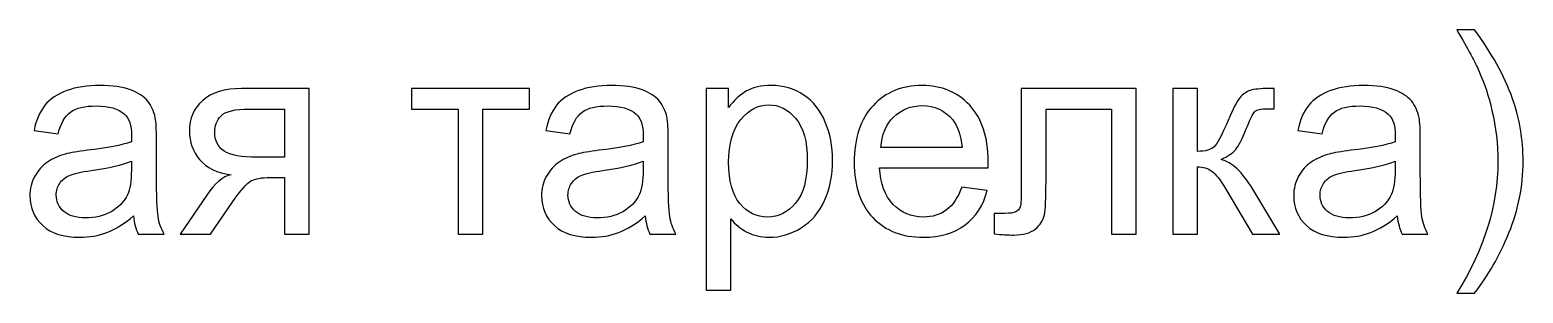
# Model space of a CAD drawing. Header units: millimetres. Extents: x -1744 to 2824, y -3870 to 2862.
# Drawn here: x 2254 to 2398.5, y 2624.9 to 2650.4 of the extents above; entities that cross this region are included whole.
import ezdxf

# ---------------------------------------------------------------- set-up
doc = ezdxf.new("R2010")
doc.units = ezdxf.units.MM
doc.header["$MEASUREMENT"] = 0
doc.layers.add('layer 1', color=7, linetype='Continuous')

msp = doc.modelspace()

# ---------------------------------------------------------------- linework, layer by layer
at = {"layer": 'layer 1', "color": 250}
for points, knots in [([(2393.8405, 2624.8972), (2393.8405, 2624.8972), (2392.1284, 2624.8972), (2392.1284, 2624.8972), (2392.1284, 2624.8972), (2394.7736, 2629.1413), (2396.0962, 2633.3899), (2396.0962, 2637.6431), (2396.0962, 2637.6431), (2396.0962, 2639.3054), (2395.9059, 2640.9541), (2395.5255, 2642.5892), (2395.5255, 2642.5892), (2395.2265, 2643.9164), (2394.8053, 2645.1891), (2394.2663, 2646.4121), (2394.2663, 2646.4121), (2393.922, 2647.2047), (2393.2064, 2648.5319), (2392.1284, 2650.3889), (2392.1284, 2650.3889), (2392.1284, 2650.3889), (2393.8405, 2650.3889), (2393.8405, 2650.3889), (2393.8405, 2650.3889), (2395.4983, 2648.1695), (2396.7258, 2645.941), (2397.523, 2643.7035), (2397.523, 2643.7035), (2398.2024, 2641.7785), (2398.5421, 2639.7628), (2398.5421, 2637.6567), (2398.5421, 2637.6567), (2398.5421, 2635.2696), (2398.0846, 2632.9596), (2397.1697, 2630.7311), (2397.1697, 2630.7311), (2396.2592, 2628.5026), (2395.1495, 2626.5595), (2393.8405, 2624.8972)], [0, 0, 0, 0, 0.09090909, 0.09090909, 0.09090909, 0.09090909, 0.18181818, 0.18181818, 0.18181818, 0.18181818, 0.27272727, 0.27272727, 0.27272727, 0.27272727, 0.36363636, 0.36363636, 0.36363636, 0.36363636, 0.45454545, 0.45454545, 0.45454545, 0.45454545, 0.54545455, 0.54545455, 0.54545455, 0.54545455, 0.63636364, 0.63636364, 0.63636364, 0.63636364, 0.72727273, 0.72727273, 0.72727273, 0.72727273, 0.81818182, 0.81818182, 0.81818182, 0.81818182, 1, 1, 1, 1]), ([(2264.0491, 2632.3708), (2263.1613, 2631.6144), (2262.3052, 2631.0844), (2261.4854, 2630.7719), (2261.4854, 2630.7719), (2260.6656, 2630.4594), (2259.7869, 2630.3054), (2258.8447, 2630.3054), (2258.8447, 2630.3054), (2257.2957, 2630.3054), (2256.1044, 2630.6813), (2255.271, 2631.4377), (2255.271, 2631.4377), (2254.4376, 2632.1896), (2254.0209, 2633.1544), (2254.0209, 2634.3275), (2254.0209, 2634.3275), (2254.0209, 2635.016), (2254.1794, 2635.6456), (2254.4919, 2636.2163), (2254.4919, 2636.2163), (2254.809, 2636.787), (2255.2212, 2637.2399), (2255.7285, 2637.5842), (2255.7285, 2637.5842), (2256.2403, 2637.9284), (2256.811, 2638.1911), (2257.4497, 2638.3678), (2257.4497, 2638.3678), (2257.9207, 2638.4901), (2258.6318, 2638.6078), (2259.5785, 2638.7256), (2259.5785, 2638.7256), (2261.508, 2638.9521), (2262.9348, 2639.2284), (2263.8452, 2639.5454), (2263.8452, 2639.5454), (2263.8543, 2639.8716), (2263.8588, 2640.0799), (2263.8588, 2640.166), (2263.8588, 2640.166), (2263.8588, 2641.1353), (2263.6324, 2641.8192), (2263.1794, 2642.2178), (2263.1794, 2642.2178), (2262.5679, 2642.7568), (2261.6575, 2643.0241), (2260.4527, 2643.0241), (2260.4527, 2643.0241), (2259.3248, 2643.0241), (2258.4914, 2642.8248), (2257.957, 2642.4307), (2257.957, 2642.4307), (2257.4179, 2642.0366), (2257.0239, 2641.3391), (2256.7657, 2640.3336), (2256.7657, 2640.3336), (2256.7657, 2640.3336), (2254.4285, 2640.6597), (2254.4285, 2640.6597), (2254.4285, 2640.6597), (2254.6414, 2641.6607), (2254.9902, 2642.4715), (2255.4793, 2643.0875), (2255.4793, 2643.0875), (2255.9685, 2643.7035), (2256.6751, 2644.1745), (2257.5991, 2644.5097), (2257.5991, 2644.5097), (2258.5186, 2644.8404), (2259.5921, 2645.008), (2260.806, 2645.008), (2260.806, 2645.008), (2262.0108, 2645.008), (2262.9937, 2644.8675), (2263.7501, 2644.5822), (2263.7501, 2644.5822), (2264.502, 2644.2968), (2265.0591, 2643.9435), (2265.4124, 2643.5132), (2265.4124, 2643.5132), (2265.7657, 2643.0829), (2266.0148, 2642.5394), (2266.1598, 2641.8826), (2266.1598, 2641.8826), (2266.2368, 2641.475), (2266.2776, 2640.7412), (2266.2776, 2639.6858), (2266.2776, 2639.6858), (2266.2776, 2639.6858), (2266.2776, 2636.5152), (2266.2776, 2636.5152), (2266.2776, 2636.5152), (2266.2776, 2634.3003), (2266.3274, 2632.9007), (2266.427, 2632.3074), (2266.427, 2632.3074), (2266.5221, 2631.714), (2266.7214, 2631.1478), (2267.0113, 2630.6043), (2267.0113, 2630.6043), (2267.0113, 2630.6043), (2264.5111, 2630.6043), (2264.5111, 2630.6043), (2264.5111, 2630.6043), (2264.271, 2631.1071), (2264.117, 2631.6959), (2264.0491, 2632.3708)], [0, 0, 0, 0, 0.03571429, 0.03571429, 0.03571429, 0.03571429, 0.07142857, 0.07142857, 0.07142857, 0.07142857, 0.10714286, 0.10714286, 0.10714286, 0.10714286, 0.14285714, 0.14285714, 0.14285714, 0.14285714, 0.17857143, 0.17857143, 0.17857143, 0.17857143, 0.21428571, 0.21428571, 0.21428571, 0.21428571, 0.25, 0.25, 0.25, 0.25, 0.28571429, 0.28571429, 0.28571429, 0.28571429, 0.32142857, 0.32142857, 0.32142857, 0.32142857, 0.35714286, 0.35714286, 0.35714286, 0.35714286, 0.39285714, 0.39285714, 0.39285714, 0.39285714, 0.42857143, 0.42857143, 0.42857143, 0.42857143, 0.46428571, 0.46428571, 0.46428571, 0.46428571, 0.5, 0.5, 0.5, 0.5, 0.53571429, 0.53571429, 0.53571429, 0.53571429, 0.57142857, 0.57142857, 0.57142857, 0.57142857, 0.60714286, 0.60714286, 0.60714286, 0.60714286, 0.64285714, 0.64285714, 0.64285714, 0.64285714, 0.67857143, 0.67857143, 0.67857143, 0.67857143, 0.71428571, 0.71428571, 0.71428571, 0.71428571, 0.75, 0.75, 0.75, 0.75, 0.78571429, 0.78571429, 0.78571429, 0.78571429, 0.82142857, 0.82142857, 0.82142857, 0.82142857, 0.85714286, 0.85714286, 0.85714286, 0.85714286, 0.89285714, 0.89285714, 0.89285714, 0.89285714, 0.92857143, 0.92857143, 0.92857143, 0.92857143, 1, 1, 1, 1]), ([(2313.5741, 2632.3708), (2312.6863, 2631.6144), (2311.8302, 2631.0844), (2311.0104, 2630.7719), (2311.0104, 2630.7719), (2310.1906, 2630.4594), (2309.3119, 2630.3054), (2308.3697, 2630.3054), (2308.3697, 2630.3054), (2306.8207, 2630.3054), (2305.6294, 2630.6813), (2304.796, 2631.4377), (2304.796, 2631.4377), (2303.9626, 2632.1896), (2303.5459, 2633.1544), (2303.5459, 2634.3275), (2303.5459, 2634.3275), (2303.5459, 2635.016), (2303.7044, 2635.6456), (2304.0169, 2636.2163), (2304.0169, 2636.2163), (2304.334, 2636.787), (2304.7462, 2637.2399), (2305.2535, 2637.5842), (2305.2535, 2637.5842), (2305.7653, 2637.9284), (2306.336, 2638.1911), (2306.9747, 2638.3678), (2306.9747, 2638.3678), (2307.4457, 2638.4901), (2308.1568, 2638.6078), (2309.1035, 2638.7256), (2309.1035, 2638.7256), (2311.033, 2638.9521), (2312.4598, 2639.2284), (2313.3702, 2639.5454), (2313.3702, 2639.5454), (2313.3793, 2639.8716), (2313.3838, 2640.0799), (2313.3838, 2640.166), (2313.3838, 2640.166), (2313.3838, 2641.1353), (2313.1574, 2641.8192), (2312.7044, 2642.2178), (2312.7044, 2642.2178), (2312.0929, 2642.7568), (2311.1825, 2643.0241), (2309.9777, 2643.0241), (2309.9777, 2643.0241), (2308.8498, 2643.0241), (2308.0164, 2642.8248), (2307.482, 2642.4307), (2307.482, 2642.4307), (2306.9429, 2642.0366), (2306.5489, 2641.3391), (2306.2907, 2640.3336), (2306.2907, 2640.3336), (2306.2907, 2640.3336), (2303.9535, 2640.6597), (2303.9535, 2640.6597), (2303.9535, 2640.6597), (2304.1664, 2641.6607), (2304.5152, 2642.4715), (2305.0043, 2643.0875), (2305.0043, 2643.0875), (2305.4935, 2643.7035), (2306.2001, 2644.1745), (2307.1241, 2644.5097), (2307.1241, 2644.5097), (2308.0436, 2644.8404), (2309.1171, 2645.008), (2310.331, 2645.008), (2310.331, 2645.008), (2311.5358, 2645.008), (2312.5187, 2644.8675), (2313.2751, 2644.5822), (2313.2751, 2644.5822), (2314.027, 2644.2968), (2314.5841, 2643.9435), (2314.9374, 2643.5132), (2314.9374, 2643.5132), (2315.2907, 2643.0829), (2315.5398, 2642.5394), (2315.6848, 2641.8826), (2315.6848, 2641.8826), (2315.7618, 2641.475), (2315.8026, 2640.7412), (2315.8026, 2639.6858), (2315.8026, 2639.6858), (2315.8026, 2639.6858), (2315.8026, 2636.5152), (2315.8026, 2636.5152), (2315.8026, 2636.5152), (2315.8026, 2634.3003), (2315.8524, 2632.9007), (2315.952, 2632.3074), (2315.952, 2632.3074), (2316.0471, 2631.714), (2316.2464, 2631.1478), (2316.5363, 2630.6043), (2316.5363, 2630.6043), (2316.5363, 2630.6043), (2314.0361, 2630.6043), (2314.0361, 2630.6043), (2314.0361, 2630.6043), (2313.796, 2631.1071), (2313.642, 2631.6959), (2313.5741, 2632.3708)], [0, 0, 0, 0, 0.03571429, 0.03571429, 0.03571429, 0.03571429, 0.07142857, 0.07142857, 0.07142857, 0.07142857, 0.10714286, 0.10714286, 0.10714286, 0.10714286, 0.14285714, 0.14285714, 0.14285714, 0.14285714, 0.17857143, 0.17857143, 0.17857143, 0.17857143, 0.21428571, 0.21428571, 0.21428571, 0.21428571, 0.25, 0.25, 0.25, 0.25, 0.28571429, 0.28571429, 0.28571429, 0.28571429, 0.32142857, 0.32142857, 0.32142857, 0.32142857, 0.35714286, 0.35714286, 0.35714286, 0.35714286, 0.39285714, 0.39285714, 0.39285714, 0.39285714, 0.42857143, 0.42857143, 0.42857143, 0.42857143, 0.46428571, 0.46428571, 0.46428571, 0.46428571, 0.5, 0.5, 0.5, 0.5, 0.53571429, 0.53571429, 0.53571429, 0.53571429, 0.57142857, 0.57142857, 0.57142857, 0.57142857, 0.60714286, 0.60714286, 0.60714286, 0.60714286, 0.64285714, 0.64285714, 0.64285714, 0.64285714, 0.67857143, 0.67857143, 0.67857143, 0.67857143, 0.71428571, 0.71428571, 0.71428571, 0.71428571, 0.75, 0.75, 0.75, 0.75, 0.78571429, 0.78571429, 0.78571429, 0.78571429, 0.82142857, 0.82142857, 0.82142857, 0.82142857, 0.85714286, 0.85714286, 0.85714286, 0.85714286, 0.89285714, 0.89285714, 0.89285714, 0.89285714, 0.92857143, 0.92857143, 0.92857143, 0.92857143, 1, 1, 1, 1]), ([(2319.476, 2625.1961), (2319.476, 2625.1961), (2319.476, 2644.709), (2319.476, 2644.709), (2319.476, 2644.709), (2319.476, 2644.709), (2321.6501, 2644.709), (2321.6501, 2644.709), (2321.6501, 2644.709), (2321.6501, 2644.709), (2321.6501, 2642.8565), (2321.6501, 2642.8565), (2321.6501, 2642.8565), (2322.1619, 2643.5721), (2322.7417, 2644.1111), (2323.3894, 2644.4689), (2323.3894, 2644.4689), (2324.0326, 2644.8268), (2324.8162, 2645.008), (2325.7357, 2645.008), (2325.7357, 2645.008), (2326.9405, 2645.008), (2328.0004, 2644.6999), (2328.9199, 2644.0794), (2328.9199, 2644.0794), (2329.8393, 2643.4634), (2330.5323, 2642.5892), (2331.0034, 2641.4659), (2331.0034, 2641.4659), (2331.4699, 2640.3381), (2331.7055, 2639.1061), (2331.7055, 2637.7608), (2331.7055, 2637.7608), (2331.7055, 2636.325), (2331.4473, 2635.0296), (2330.9309, 2633.8746), (2330.9309, 2633.8746), (2330.4146, 2632.7241), (2329.6627, 2631.8408), (2328.6753, 2631.2248), (2328.6753, 2631.2248), (2327.6924, 2630.6134), (2326.6551, 2630.3054), (2325.5681, 2630.3054), (2325.5681, 2630.3054), (2324.7709, 2630.3054), (2324.0552, 2630.4729), (2323.4256, 2630.8081), (2323.4256, 2630.8081), (2322.7915, 2631.1433), (2322.2752, 2631.5645), (2321.8675, 2632.0764), (2321.8675, 2632.0764), (2321.8675, 2632.0764), (2321.8675, 2625.1961), (2321.8675, 2625.1961), (2321.8675, 2625.1961), (2321.8675, 2625.1961), (2319.476, 2625.1961), (2319.476, 2625.1961)], [0, 0, 0, 0, 0.0625, 0.0625, 0.0625, 0.0625, 0.125, 0.125, 0.125, 0.125, 0.1875, 0.1875, 0.1875, 0.1875, 0.25, 0.25, 0.25, 0.25, 0.3125, 0.3125, 0.3125, 0.3125, 0.375, 0.375, 0.375, 0.375, 0.4375, 0.4375, 0.4375, 0.4375, 0.5, 0.5, 0.5, 0.5, 0.5625, 0.5625, 0.5625, 0.5625, 0.625, 0.625, 0.625, 0.625, 0.6875, 0.6875, 0.6875, 0.6875, 0.75, 0.75, 0.75, 0.75, 0.8125, 0.8125, 0.8125, 0.8125, 0.875, 0.875, 0.875, 0.875, 1, 1, 1, 1]), ([(2344.2113, 2635.17), (2344.2113, 2635.17), (2346.6844, 2634.8439), (2346.6844, 2634.8439), (2346.6844, 2634.8439), (2346.2994, 2633.408), (2345.5792, 2632.2893), (2344.5284, 2631.4966), (2344.5284, 2631.4966), (2343.4775, 2630.7039), (2342.1368, 2630.3054), (2340.5017, 2630.3054), (2340.5017, 2630.3054), (2338.4453, 2630.3054), (2336.8147, 2630.9395), (2335.6099, 2632.2077), (2335.6099, 2632.2077), (2334.4051, 2633.4714), (2333.8026, 2635.2515), (2333.8026, 2637.5389), (2333.8026, 2637.5389), (2333.8026, 2639.9033), (2334.4096, 2641.7422), (2335.628, 2643.0467), (2335.628, 2643.0467), (2336.8464, 2644.3557), (2338.4272, 2645.008), (2340.3703, 2645.008), (2340.3703, 2645.008), (2342.2501, 2645.008), (2343.7855, 2644.3693), (2344.9768, 2643.0875), (2344.9768, 2643.0875), (2346.168, 2641.8056), (2346.7659, 2640.0029), (2346.7659, 2637.6793), (2346.7659, 2637.6793), (2346.7659, 2637.5389), (2346.7614, 2637.326), (2346.7523, 2637.0452), (2346.7523, 2637.0452), (2346.7523, 2637.0452), (2336.2485, 2637.0452), (2336.2485, 2637.0452), (2336.2485, 2637.0452), (2336.3391, 2635.5006), (2336.774, 2634.3139), (2337.5621, 2633.4941), (2337.5621, 2633.4941), (2338.3457, 2632.6743), (2339.3286, 2632.2621), (2340.5017, 2632.2621), (2340.5017, 2632.2621), (2341.3759, 2632.2621), (2342.1232, 2632.4931), (2342.7392, 2632.9551), (2342.7392, 2632.9551), (2343.3598, 2633.4171), (2343.849, 2634.1554), (2344.2113, 2635.17)], [0, 0, 0, 0, 0.0625, 0.0625, 0.0625, 0.0625, 0.125, 0.125, 0.125, 0.125, 0.1875, 0.1875, 0.1875, 0.1875, 0.25, 0.25, 0.25, 0.25, 0.3125, 0.3125, 0.3125, 0.3125, 0.375, 0.375, 0.375, 0.375, 0.4375, 0.4375, 0.4375, 0.4375, 0.5, 0.5, 0.5, 0.5, 0.5625, 0.5625, 0.5625, 0.5625, 0.625, 0.625, 0.625, 0.625, 0.6875, 0.6875, 0.6875, 0.6875, 0.75, 0.75, 0.75, 0.75, 0.8125, 0.8125, 0.8125, 0.8125, 0.875, 0.875, 0.875, 0.875, 1, 1, 1, 1]), ([(2386.3624, 2632.3708), (2385.4746, 2631.6144), (2384.6185, 2631.0844), (2383.7987, 2630.7719), (2383.7987, 2630.7719), (2382.9789, 2630.4594), (2382.1002, 2630.3054), (2381.158, 2630.3054), (2381.158, 2630.3054), (2379.609, 2630.3054), (2378.4177, 2630.6813), (2377.5843, 2631.4377), (2377.5843, 2631.4377), (2376.7509, 2632.1896), (2376.3342, 2633.1544), (2376.3342, 2634.3275), (2376.3342, 2634.3275), (2376.3342, 2635.016), (2376.4927, 2635.6456), (2376.8052, 2636.2163), (2376.8052, 2636.2163), (2377.1223, 2636.787), (2377.5345, 2637.2399), (2378.0418, 2637.5842), (2378.0418, 2637.5842), (2378.5536, 2637.9284), (2379.1243, 2638.1911), (2379.763, 2638.3678), (2379.763, 2638.3678), (2380.234, 2638.4901), (2380.9451, 2638.6078), (2381.8918, 2638.7256), (2381.8918, 2638.7256), (2383.8213, 2638.9521), (2385.2481, 2639.2284), (2386.1585, 2639.5454), (2386.1585, 2639.5454), (2386.1676, 2639.8716), (2386.1721, 2640.0799), (2386.1721, 2640.166), (2386.1721, 2640.166), (2386.1721, 2641.1353), (2385.9457, 2641.8192), (2385.4927, 2642.2178), (2385.4927, 2642.2178), (2384.8812, 2642.7568), (2383.9708, 2643.0241), (2382.766, 2643.0241), (2382.766, 2643.0241), (2381.6381, 2643.0241), (2380.8047, 2642.8248), (2380.2703, 2642.4307), (2380.2703, 2642.4307), (2379.7312, 2642.0366), (2379.3372, 2641.3391), (2379.079, 2640.3336), (2379.079, 2640.3336), (2379.079, 2640.3336), (2376.7418, 2640.6597), (2376.7418, 2640.6597), (2376.7418, 2640.6597), (2376.9547, 2641.6607), (2377.3035, 2642.4715), (2377.7926, 2643.0875), (2377.7926, 2643.0875), (2378.2818, 2643.7035), (2378.9884, 2644.1745), (2379.9124, 2644.5097), (2379.9124, 2644.5097), (2380.8319, 2644.8404), (2381.9054, 2645.008), (2383.1193, 2645.008), (2383.1193, 2645.008), (2384.3241, 2645.008), (2385.307, 2644.8675), (2386.0634, 2644.5822), (2386.0634, 2644.5822), (2386.8153, 2644.2968), (2387.3724, 2643.9435), (2387.7257, 2643.5132), (2387.7257, 2643.5132), (2388.079, 2643.0829), (2388.3281, 2642.5394), (2388.4731, 2641.8826), (2388.4731, 2641.8826), (2388.5501, 2641.475), (2388.5909, 2640.7412), (2388.5909, 2639.6858), (2388.5909, 2639.6858), (2388.5909, 2639.6858), (2388.5909, 2636.5152), (2388.5909, 2636.5152), (2388.5909, 2636.5152), (2388.5909, 2634.3003), (2388.6407, 2632.9007), (2388.7403, 2632.3074), (2388.7403, 2632.3074), (2388.8354, 2631.714), (2389.0347, 2631.1478), (2389.3246, 2630.6043), (2389.3246, 2630.6043), (2389.3246, 2630.6043), (2386.8244, 2630.6043), (2386.8244, 2630.6043), (2386.8244, 2630.6043), (2386.5843, 2631.1071), (2386.4303, 2631.6959), (2386.3624, 2632.3708)], [0, 0, 0, 0, 0.03571429, 0.03571429, 0.03571429, 0.03571429, 0.07142857, 0.07142857, 0.07142857, 0.07142857, 0.10714286, 0.10714286, 0.10714286, 0.10714286, 0.14285714, 0.14285714, 0.14285714, 0.14285714, 0.17857143, 0.17857143, 0.17857143, 0.17857143, 0.21428571, 0.21428571, 0.21428571, 0.21428571, 0.25, 0.25, 0.25, 0.25, 0.28571429, 0.28571429, 0.28571429, 0.28571429, 0.32142857, 0.32142857, 0.32142857, 0.32142857, 0.35714286, 0.35714286, 0.35714286, 0.35714286, 0.39285714, 0.39285714, 0.39285714, 0.39285714, 0.42857143, 0.42857143, 0.42857143, 0.42857143, 0.46428571, 0.46428571, 0.46428571, 0.46428571, 0.5, 0.5, 0.5, 0.5, 0.53571429, 0.53571429, 0.53571429, 0.53571429, 0.57142857, 0.57142857, 0.57142857, 0.57142857, 0.60714286, 0.60714286, 0.60714286, 0.60714286, 0.64285714, 0.64285714, 0.64285714, 0.64285714, 0.67857143, 0.67857143, 0.67857143, 0.67857143, 0.71428571, 0.71428571, 0.71428571, 0.71428571, 0.75, 0.75, 0.75, 0.75, 0.78571429, 0.78571429, 0.78571429, 0.78571429, 0.82142857, 0.82142857, 0.82142857, 0.82142857, 0.85714286, 0.85714286, 0.85714286, 0.85714286, 0.89285714, 0.89285714, 0.89285714, 0.89285714, 0.92857143, 0.92857143, 0.92857143, 0.92857143, 1, 1, 1, 1]), ([(2281.0662, 2644.709), (2281.0662, 2644.709), (2281.0662, 2630.6043), (2281.0662, 2630.6043), (2281.0662, 2630.6043), (2281.0662, 2630.6043), (2278.6747, 2630.6043), (2278.6747, 2630.6043), (2278.6747, 2630.6043), (2278.6747, 2630.6043), (2278.6747, 2636.094), (2278.6747, 2636.094), (2278.6747, 2636.094), (2278.6747, 2636.094), (2277.2977, 2636.094), (2277.2977, 2636.094), (2277.2977, 2636.094), (2276.4598, 2636.094), (2275.8347, 2635.9853), (2275.4225, 2635.7633), (2275.4225, 2635.7633), (2275.0104, 2635.5414), (2274.4079, 2634.8484), (2273.6153, 2633.6753), (2273.6153, 2633.6753), (2273.6153, 2633.6753), (2271.5136, 2630.6043), (2271.5136, 2630.6043), (2271.5136, 2630.6043), (2271.5136, 2630.6043), (2268.5514, 2630.6043), (2268.5514, 2630.6043), (2268.5514, 2630.6043), (2268.5514, 2630.6043), (2271.1331, 2634.3909), (2271.1331, 2634.3909), (2271.1331, 2634.3909), (2271.9213, 2635.5505), (2272.7094, 2636.2027), (2273.493, 2636.3522), (2273.493, 2636.3522), (2272.1296, 2636.5379), (2271.115, 2637.0316), (2270.4537, 2637.8288), (2270.4537, 2637.8288), (2269.7924, 2638.626), (2269.4618, 2639.5454), (2269.4618, 2640.5827), (2269.4618, 2640.5827), (2269.4618, 2641.8102), (2269.8921, 2642.8021), (2270.7572, 2643.5631), (2270.7572, 2643.5631), (2271.6223, 2644.3285), (2272.877, 2644.709), (2274.5166, 2644.709), (2274.5166, 2644.709), (2274.5166, 2644.709), (2281.0662, 2644.709), (2281.0662, 2644.709)], [0, 0, 0, 0, 0.0625, 0.0625, 0.0625, 0.0625, 0.125, 0.125, 0.125, 0.125, 0.1875, 0.1875, 0.1875, 0.1875, 0.25, 0.25, 0.25, 0.25, 0.3125, 0.3125, 0.3125, 0.3125, 0.375, 0.375, 0.375, 0.375, 0.4375, 0.4375, 0.4375, 0.4375, 0.5, 0.5, 0.5, 0.5, 0.5625, 0.5625, 0.5625, 0.5625, 0.625, 0.625, 0.625, 0.625, 0.6875, 0.6875, 0.6875, 0.6875, 0.75, 0.75, 0.75, 0.75, 0.8125, 0.8125, 0.8125, 0.8125, 0.875, 0.875, 0.875, 0.875, 1, 1, 1, 1]), ([(2290.9676, 2644.709), (2290.9676, 2644.709), (2302.3818, 2644.709), (2302.3818, 2644.709), (2302.3818, 2644.709), (2302.3818, 2644.709), (2302.3818, 2642.7251), (2302.3818, 2642.7251), (2302.3818, 2642.7251), (2302.3818, 2642.7251), (2297.8705, 2642.7251), (2297.8705, 2642.7251), (2297.8705, 2642.7251), (2297.8705, 2642.7251), (2297.8705, 2630.6043), (2297.8705, 2630.6043), (2297.8705, 2630.6043), (2297.8705, 2630.6043), (2295.479, 2630.6043), (2295.479, 2630.6043), (2295.479, 2630.6043), (2295.479, 2630.6043), (2295.479, 2642.7251), (2295.479, 2642.7251), (2295.479, 2642.7251), (2295.479, 2642.7251), (2290.9676, 2642.7251), (2290.9676, 2642.7251), (2290.9676, 2642.7251), (2290.9676, 2642.7251), (2290.9676, 2644.709), (2290.9676, 2644.709)], [0, 0, 0, 0, 0.11111111, 0.11111111, 0.11111111, 0.11111111, 0.22222222, 0.22222222, 0.22222222, 0.22222222, 0.33333333, 0.33333333, 0.33333333, 0.33333333, 0.44444444, 0.44444444, 0.44444444, 0.44444444, 0.55555556, 0.55555556, 0.55555556, 0.55555556, 0.66666667, 0.66666667, 0.66666667, 0.66666667, 0.77777778, 0.77777778, 0.77777778, 0.77777778, 1, 1, 1, 1]), ([(2349.9728, 2644.709), (2349.9728, 2644.709), (2361.088, 2644.709), (2361.088, 2644.709), (2361.088, 2644.709), (2361.088, 2644.709), (2361.088, 2630.6179), (2361.088, 2630.6179), (2361.088, 2630.6179), (2361.088, 2630.6179), (2358.6965, 2630.6179), (2358.6965, 2630.6179), (2358.6965, 2630.6179), (2358.6965, 2630.6179), (2358.6965, 2642.7251), (2358.6965, 2642.7251), (2358.6965, 2642.7251), (2358.6965, 2642.7251), (2352.3643, 2642.7251), (2352.3643, 2642.7251), (2352.3643, 2642.7251), (2352.3643, 2642.7251), (2352.3643, 2635.709), (2352.3643, 2635.709), (2352.3643, 2635.709), (2352.3643, 2634.0739), (2352.31, 2632.9958), (2352.2058, 2632.4704), (2352.2058, 2632.4704), (2352.0971, 2631.9495), (2351.8072, 2631.4966), (2351.3316, 2631.1071), (2351.3316, 2631.1071), (2350.8515, 2630.7175), (2350.163, 2630.5228), (2349.2616, 2630.5228), (2349.2616, 2630.5228), (2348.7045, 2630.5228), (2348.0613, 2630.559), (2347.3366, 2630.6269), (2347.3366, 2630.6269), (2347.3366, 2630.6269), (2347.3366, 2632.6154), (2347.3366, 2632.6154), (2347.3366, 2632.6154), (2347.3366, 2632.6154), (2348.3829, 2632.6154), (2348.3829, 2632.6154), (2348.3829, 2632.6154), (2348.8766, 2632.6154), (2349.2299, 2632.6652), (2349.4428, 2632.7694), (2349.4428, 2632.7694), (2349.6557, 2632.869), (2349.7961, 2633.0321), (2349.8686, 2633.254), (2349.8686, 2633.254), (2349.9365, 2633.476), (2349.9728, 2634.1962), (2349.9728, 2635.4146), (2349.9728, 2635.4146), (2349.9728, 2635.4146), (2349.9728, 2644.709), (2349.9728, 2644.709)], [0, 0, 0, 0, 0.05882353, 0.05882353, 0.05882353, 0.05882353, 0.11764706, 0.11764706, 0.11764706, 0.11764706, 0.17647059, 0.17647059, 0.17647059, 0.17647059, 0.23529412, 0.23529412, 0.23529412, 0.23529412, 0.29411765, 0.29411765, 0.29411765, 0.29411765, 0.35294118, 0.35294118, 0.35294118, 0.35294118, 0.41176471, 0.41176471, 0.41176471, 0.41176471, 0.47058824, 0.47058824, 0.47058824, 0.47058824, 0.52941176, 0.52941176, 0.52941176, 0.52941176, 0.58823529, 0.58823529, 0.58823529, 0.58823529, 0.64705882, 0.64705882, 0.64705882, 0.64705882, 0.70588235, 0.70588235, 0.70588235, 0.70588235, 0.76470588, 0.76470588, 0.76470588, 0.76470588, 0.82352941, 0.82352941, 0.82352941, 0.82352941, 0.88235294, 0.88235294, 0.88235294, 0.88235294, 1, 1, 1, 1]), ([(2364.6346, 2644.709), (2364.6346, 2644.709), (2367.0261, 2644.709), (2367.0261, 2644.709), (2367.0261, 2644.709), (2367.0261, 2644.709), (2367.0261, 2638.6214), (2367.0261, 2638.6214), (2367.0261, 2638.6214), (2367.7871, 2638.6214), (2368.3216, 2638.7664), (2368.6296, 2639.0608), (2368.6296, 2639.0608), (2368.933, 2639.3507), (2369.3814, 2640.1977), (2369.9793, 2641.6063), (2369.9793, 2641.6063), (2370.4504, 2642.7206), (2370.8309, 2643.4543), (2371.1208, 2643.8076), (2371.1208, 2643.8076), (2371.4152, 2644.1609), (2371.7504, 2644.401), (2372.1308, 2644.5233), (2372.1308, 2644.5233), (2372.5158, 2644.6456), (2373.1273, 2644.709), (2373.9653, 2644.709), (2373.9653, 2644.709), (2373.9653, 2644.709), (2374.4454, 2644.709), (2374.4454, 2644.709), (2374.4454, 2644.709), (2374.4454, 2644.709), (2374.4454, 2642.7387), (2374.4454, 2642.7387), (2374.4454, 2642.7387), (2374.4454, 2642.7387), (2373.7795, 2642.7523), (2373.7795, 2642.7523), (2373.7795, 2642.7523), (2373.15, 2642.7523), (2372.7468, 2642.6572), (2372.5702, 2642.4715), (2372.5702, 2642.4715), (2372.3845, 2642.2767), (2372.0991, 2641.6969), (2371.7186, 2640.7322), (2371.7186, 2640.7322), (2371.3563, 2639.8081), (2371.0256, 2639.1695), (2370.7222, 2638.8162), (2370.7222, 2638.8162), (2370.4232, 2638.4629), (2369.9567, 2638.1413), (2369.3271, 2637.8469), (2369.3271, 2637.8469), (2370.3553, 2637.5706), (2371.3699, 2636.6149), (2372.3664, 2634.9752), (2372.3664, 2634.9752), (2372.3664, 2634.9752), (2374.9889, 2630.6043), (2374.9889, 2630.6043), (2374.9889, 2630.6043), (2374.9889, 2630.6043), (2372.3618, 2630.6043), (2372.3618, 2630.6043), (2372.3618, 2630.6043), (2372.3618, 2630.6043), (2369.7755, 2634.9616), (2369.7755, 2634.9616), (2369.7755, 2634.9616), (2369.2546, 2635.8449), (2368.8017, 2636.4246), (2368.4167, 2636.7055), (2368.4167, 2636.7055), (2368.0271, 2636.9863), (2367.5651, 2637.1267), (2367.0261, 2637.1267), (2367.0261, 2637.1267), (2367.0261, 2637.1267), (2367.0261, 2630.6043), (2367.0261, 2630.6043), (2367.0261, 2630.6043), (2367.0261, 2630.6043), (2364.6346, 2630.6043), (2364.6346, 2630.6043), (2364.6346, 2630.6043), (2364.6346, 2630.6043), (2364.6346, 2644.709), (2364.6346, 2644.709)], [0, 0, 0, 0, 0.04166667, 0.04166667, 0.04166667, 0.04166667, 0.08333333, 0.08333333, 0.08333333, 0.08333333, 0.125, 0.125, 0.125, 0.125, 0.16666667, 0.16666667, 0.16666667, 0.16666667, 0.20833333, 0.20833333, 0.20833333, 0.20833333, 0.25, 0.25, 0.25, 0.25, 0.29166667, 0.29166667, 0.29166667, 0.29166667, 0.33333333, 0.33333333, 0.33333333, 0.33333333, 0.375, 0.375, 0.375, 0.375, 0.41666667, 0.41666667, 0.41666667, 0.41666667, 0.45833333, 0.45833333, 0.45833333, 0.45833333, 0.5, 0.5, 0.5, 0.5, 0.54166667, 0.54166667, 0.54166667, 0.54166667, 0.58333333, 0.58333333, 0.58333333, 0.58333333, 0.625, 0.625, 0.625, 0.625, 0.66666667, 0.66666667, 0.66666667, 0.66666667, 0.70833333, 0.70833333, 0.70833333, 0.70833333, 0.75, 0.75, 0.75, 0.75, 0.79166667, 0.79166667, 0.79166667, 0.79166667, 0.83333333, 0.83333333, 0.83333333, 0.83333333, 0.875, 0.875, 0.875, 0.875, 0.91666667, 0.91666667, 0.91666667, 0.91666667, 1, 1, 1, 1]), ([(2278.6747, 2642.7251), (2278.6747, 2642.7251), (2275.2776, 2642.7251), (2275.2776, 2642.7251), (2275.2776, 2642.7251), (2273.8553, 2642.7251), (2272.9359, 2642.5032), (2272.5237, 2642.0593), (2272.5237, 2642.0593), (2272.1115, 2641.6154), (2271.9077, 2641.0945), (2271.9077, 2640.5011), (2271.9077, 2640.5011), (2271.9077, 2639.6587), (2272.2112, 2639.0381), (2272.8181, 2638.6441), (2272.8181, 2638.6441), (2273.4205, 2638.25), (2274.494, 2638.0507), (2276.034, 2638.0507), (2276.034, 2638.0507), (2276.034, 2638.0507), (2278.6747, 2638.0507), (2278.6747, 2638.0507), (2278.6747, 2638.0507), (2278.6747, 2638.0507), (2278.6747, 2642.7251), (2278.6747, 2642.7251)], [0, 0, 0, 0, 0.125, 0.125, 0.125, 0.125, 0.25, 0.25, 0.25, 0.25, 0.375, 0.375, 0.375, 0.375, 0.5, 0.5, 0.5, 0.5, 0.625, 0.625, 0.625, 0.625, 0.75, 0.75, 0.75, 0.75, 1, 1, 1, 1]), ([(2321.6501, 2637.5706), (2321.6501, 2635.7633), (2322.017, 2634.4272), (2322.7462, 2633.562), (2322.7462, 2633.562), (2323.48, 2632.6969), (2324.3678, 2632.2621), (2325.4095, 2632.2621), (2325.4095, 2632.2621), (2326.4694, 2632.2621), (2327.3753, 2632.7105), (2328.1272, 2633.6073), (2328.1272, 2633.6073), (2328.8836, 2634.5042), (2329.2596, 2635.8902), (2329.2596, 2637.7699), (2329.2596, 2637.7699), (2329.2596, 2639.5636), (2328.8927, 2640.9043), (2328.1544, 2641.7966), (2328.1544, 2641.7966), (2327.4161, 2642.6889), (2326.5374, 2643.1328), (2325.5137, 2643.1328), (2325.5137, 2643.1328), (2324.4991, 2643.1328), (2323.6023, 2642.6572), (2322.8232, 2641.7105), (2322.8232, 2641.7105), (2322.0396, 2640.7593), (2321.6501, 2639.3824), (2321.6501, 2637.5706)], [0, 0, 0, 0, 0.11111111, 0.11111111, 0.11111111, 0.11111111, 0.22222222, 0.22222222, 0.22222222, 0.22222222, 0.33333333, 0.33333333, 0.33333333, 0.33333333, 0.44444444, 0.44444444, 0.44444444, 0.44444444, 0.55555556, 0.55555556, 0.55555556, 0.55555556, 0.66666667, 0.66666667, 0.66666667, 0.66666667, 0.77777778, 0.77777778, 0.77777778, 0.77777778, 1, 1, 1, 1]), ([(2336.3844, 2639.0019), (2336.3844, 2639.0019), (2344.2385, 2639.0019), (2344.2385, 2639.0019), (2344.2385, 2639.0019), (2344.1343, 2640.1886), (2343.8308, 2641.0764), (2343.3371, 2641.6697), (2343.3371, 2641.6697), (2342.5807, 2642.5892), (2341.5933, 2643.0512), (2340.3839, 2643.0512), (2340.3839, 2643.0512), (2339.2878, 2643.0512), (2338.3683, 2642.6843), (2337.621, 2641.9506), (2337.621, 2641.9506), (2336.8781, 2641.2168), (2336.466, 2640.2339), (2336.3844, 2639.0019)], [0, 0, 0, 0, 0.16666667, 0.16666667, 0.16666667, 0.16666667, 0.33333333, 0.33333333, 0.33333333, 0.33333333, 0.5, 0.5, 0.5, 0.5, 0.66666667, 0.66666667, 0.66666667, 0.66666667, 1, 1, 1, 1]), ([(2263.8588, 2637.6702), (2262.9892, 2637.3169), (2261.6847, 2637.018), (2259.9454, 2636.7734), (2259.9454, 2636.7734), (2258.958, 2636.633), (2258.2604, 2636.4745), (2257.8528, 2636.2978), (2257.8528, 2636.2978), (2257.4451, 2636.1212), (2257.1326, 2635.863), (2256.9107, 2635.5278), (2256.9107, 2635.5278), (2256.6887, 2635.1881), (2256.5755, 2634.8122), (2256.5755, 2634.3954), (2256.5755, 2634.3954), (2256.5755, 2633.7659), (2256.8155, 2633.2359), (2257.3002, 2632.8147), (2257.3002, 2632.8147), (2257.7848, 2632.3934), (2258.4914, 2632.1805), (2259.42, 2632.1805), (2259.42, 2632.1805), (2260.3394, 2632.1805), (2261.1593, 2632.3798), (2261.8795, 2632.783), (2261.8795, 2632.783), (2262.5951, 2633.1816), (2263.1251, 2633.7296), (2263.4602, 2634.4226), (2263.4602, 2634.4226), (2263.7184, 2634.9616), (2263.8452, 2635.7543), (2263.8452, 2636.8006), (2263.8452, 2636.8006), (2263.8452, 2636.8006), (2263.8588, 2637.6702), (2263.8588, 2637.6702)], [0, 0, 0, 0, 0.09090909, 0.09090909, 0.09090909, 0.09090909, 0.18181818, 0.18181818, 0.18181818, 0.18181818, 0.27272727, 0.27272727, 0.27272727, 0.27272727, 0.36363636, 0.36363636, 0.36363636, 0.36363636, 0.45454545, 0.45454545, 0.45454545, 0.45454545, 0.54545455, 0.54545455, 0.54545455, 0.54545455, 0.63636364, 0.63636364, 0.63636364, 0.63636364, 0.72727273, 0.72727273, 0.72727273, 0.72727273, 0.81818182, 0.81818182, 0.81818182, 0.81818182, 1, 1, 1, 1]), ([(2313.3838, 2637.6702), (2312.5142, 2637.3169), (2311.2097, 2637.018), (2309.4704, 2636.7734), (2309.4704, 2636.7734), (2308.483, 2636.633), (2307.7854, 2636.4745), (2307.3778, 2636.2978), (2307.3778, 2636.2978), (2306.9701, 2636.1212), (2306.6576, 2635.863), (2306.4357, 2635.5278), (2306.4357, 2635.5278), (2306.2137, 2635.1881), (2306.1005, 2634.8122), (2306.1005, 2634.3954), (2306.1005, 2634.3954), (2306.1005, 2633.7659), (2306.3405, 2633.2359), (2306.8252, 2632.8147), (2306.8252, 2632.8147), (2307.3098, 2632.3934), (2308.0164, 2632.1805), (2308.945, 2632.1805), (2308.945, 2632.1805), (2309.8644, 2632.1805), (2310.6843, 2632.3798), (2311.4045, 2632.783), (2311.4045, 2632.783), (2312.1201, 2633.1816), (2312.6501, 2633.7296), (2312.9852, 2634.4226), (2312.9852, 2634.4226), (2313.2434, 2634.9616), (2313.3702, 2635.7543), (2313.3702, 2636.8006), (2313.3702, 2636.8006), (2313.3702, 2636.8006), (2313.3838, 2637.6702), (2313.3838, 2637.6702)], [0, 0, 0, 0, 0.09090909, 0.09090909, 0.09090909, 0.09090909, 0.18181818, 0.18181818, 0.18181818, 0.18181818, 0.27272727, 0.27272727, 0.27272727, 0.27272727, 0.36363636, 0.36363636, 0.36363636, 0.36363636, 0.45454545, 0.45454545, 0.45454545, 0.45454545, 0.54545455, 0.54545455, 0.54545455, 0.54545455, 0.63636364, 0.63636364, 0.63636364, 0.63636364, 0.72727273, 0.72727273, 0.72727273, 0.72727273, 0.81818182, 0.81818182, 0.81818182, 0.81818182, 1, 1, 1, 1]), ([(2386.1721, 2637.6702), (2385.3025, 2637.3169), (2383.998, 2637.018), (2382.2587, 2636.7734), (2382.2587, 2636.7734), (2381.2713, 2636.633), (2380.5737, 2636.4745), (2380.1661, 2636.2978), (2380.1661, 2636.2978), (2379.7584, 2636.1212), (2379.4459, 2635.863), (2379.224, 2635.5278), (2379.224, 2635.5278), (2379.002, 2635.1881), (2378.8888, 2634.8122), (2378.8888, 2634.3954), (2378.8888, 2634.3954), (2378.8888, 2633.7659), (2379.1288, 2633.2359), (2379.6135, 2632.8147), (2379.6135, 2632.8147), (2380.0981, 2632.3934), (2380.8047, 2632.1805), (2381.7333, 2632.1805), (2381.7333, 2632.1805), (2382.6527, 2632.1805), (2383.4726, 2632.3798), (2384.1928, 2632.783), (2384.1928, 2632.783), (2384.9084, 2633.1816), (2385.4384, 2633.7296), (2385.7735, 2634.4226), (2385.7735, 2634.4226), (2386.0317, 2634.9616), (2386.1585, 2635.7543), (2386.1585, 2636.8006), (2386.1585, 2636.8006), (2386.1585, 2636.8006), (2386.1721, 2637.6702), (2386.1721, 2637.6702)], [0, 0, 0, 0, 0.09090909, 0.09090909, 0.09090909, 0.09090909, 0.18181818, 0.18181818, 0.18181818, 0.18181818, 0.27272727, 0.27272727, 0.27272727, 0.27272727, 0.36363636, 0.36363636, 0.36363636, 0.36363636, 0.45454545, 0.45454545, 0.45454545, 0.45454545, 0.54545455, 0.54545455, 0.54545455, 0.54545455, 0.63636364, 0.63636364, 0.63636364, 0.63636364, 0.72727273, 0.72727273, 0.72727273, 0.72727273, 0.81818182, 0.81818182, 0.81818182, 0.81818182, 1, 1, 1, 1])]:
    msp.add_open_spline(points, degree=3, knots=knots, dxfattribs=at)

doc.saveas('drawing.dxf')
